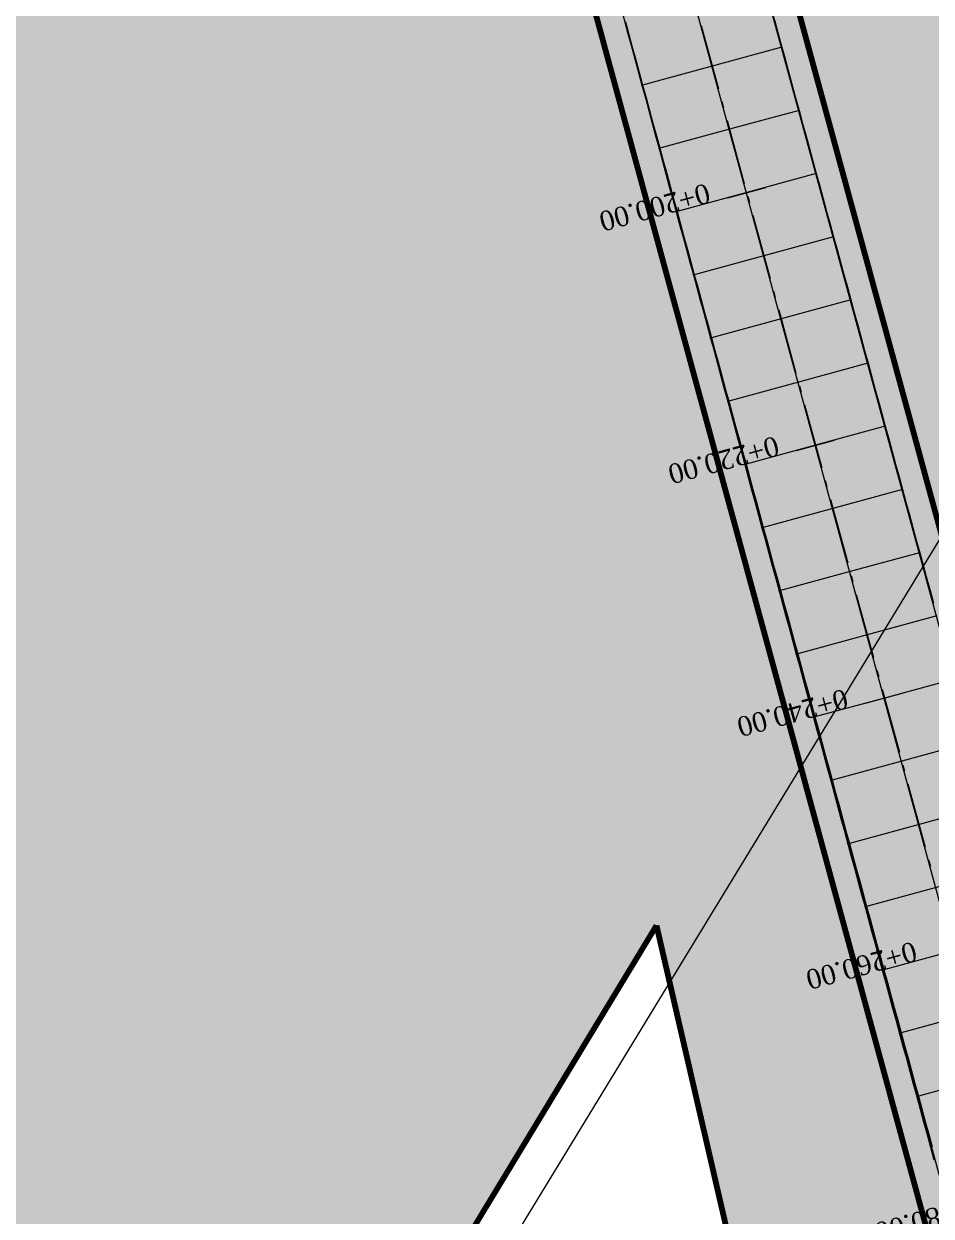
# Model space of a CAD drawing. Header units: metres. Extents: x 478603 to 489313, y 4282657 to 4289463.
# Drawn here: x 480343.1 to 480412.3, y 4287714.5 to 4287805.5 of the extents above; entities that cross this region are included whole.
import ezdxf

# ---------------------------------------------------------------- set-up
doc = ezdxf.new("R2010")
doc.units = ezdxf.units.M
for name, color, linetype, lineweight in [('ADAKENARI', 18, 'Continuous', 0), ('EKSENLER', 3, 'Continuous', 0), ('K_EKS', 5, 'Continuous', 0), ('K_KDA', 150, 'Continuous', 20), ('K_KDO', 150, 'Continuous', 20), ('K_KYO', 1, 'Continuous', 20), ('K_YKA', 33, 'Continuous', 0), ('K_YKO', 33, 'Continuous', 0), ('KALDIRIM', 11, 'Continuous', 0), ('PL_ALİNMAN', 1, 'Continuous', 0), ('PL_ENKESIT', 1, 'Continuous', 0), ('PL_KM', 4, 'Continuous', 0), ('PL_KMYAZI', 30, 'Continuous', 0), ('REVIZE_ONERI_KAM_SNR', 9, 'Continuous', 0), ('SEV_YKA_KDA', 3, 'Continuous', 0), ('SEV_YKO_KDO', 3, 'Continuous', 0), ('SNR_PLANONAMAA', 233, 'Continuous', 0)]:
    doc.layers.add(name, color=color, linetype=linetype, lineweight=lineweight)
doc.styles.get("Standard").update_dxf_attribs({"font": 'times.ttf'})

msp = doc.modelspace()

# ---------------------------------------------------------------- hatches: boundary and pattern name
at = {"layer": 'REVIZE_ONERI_KAM_SNR'}
msp.add_hatch(color=256, dxfattribs=at).paths.add_polyline_path([(480391.367, 4287736.669), (479958.383, 4287021.549), (479846.658, 4286823.222), (479817.89, 4286807.315), (479678.542, 4286593.142), (479667.017, 4286563.363), (479171.867, 4285664.491), (479060.048, 4285423.503), (478955.18, 4285211.94), (478971.566, 4285181.441), (478973.577, 4285138.063), (478896.826, 4284994.408), (478884.265, 4284953.22), (478871.378, 4284822.15), (478829.635, 4284818.294), (478829.635, 4284859.395), (478806.788, 4284865.484), (478716.868, 4284674.346), (478705.555, 4284645.226), (478602.858, 4284697.153), (478665.092, 4284834.557), (478661.843, 4284859.589), (478721.272, 4284982.029), (478734.091, 4284989.859), (478857.784, 4285241.35), (478838.864, 4285277.85), (478831.672, 4285382.601), (478866.605, 4285387.386), (478882.649, 4285289.089), (479341.441, 4286225.895), (479492.419, 4286515.34), (479668.688, 4286852.714), (479834.72, 4287134.358), (480316.151, 4287820.508), (480353.749, 4287856.55), (480321.391, 4287969.422), (480358.639, 4287985.063), (480384.472, 4287906.347), (480463.863, 4288018.438), (480598.658, 4288207.438), (480775.091, 4288481.279), (480856.22, 4288581.77), (481195.87, 4289025.916), (481277.924, 4288967.093), (481191.325, 4288856.625), (480684.777, 4288177.967), (480420.914, 4287781.108), (480447.152, 4287667.529), (480456.56, 4287584.456), (480422.309, 4287581.553), (480417.605, 4287623.09), (480404.486, 4287679.879)])

# ---------------------------------------------------------------- linework, layer by layer
at = {"layer": 'ADAKENARI', "lineweight": 158}
for p, q in [((480430.829, 4287701.363), (480360.458, 4287959.781)), ((480364.684, 4287887.172), (480416.063, 4287698.497))]:
    msp.add_line(p, q, dxfattribs=at)
at = {"layer": 'ADAKENARI', "lineweight": 200}
for q in [(479958.383, 4287021.549), (480412.316, 4287645.986)]:
    msp.add_line((480391.367, 4287736.669), q, dxfattribs=at)
at = {"layer": 'EKSENLER'}
msp.add_line((480423.553, 4287699.535), (480353.353, 4287957.327), dxfattribs=at)
at = {"layer": 'K_EKS'}
for p in [(480395.613, 4287802.279, 953.026), (480396.927, 4287797.455, 953.244), (480398.242, 4287792.631, 953.461), (480399.557, 4287787.807, 953.679), (480400.872, 4287782.983, 953.897), (480402.187, 4287778.159, 954.114), (480403.501, 4287773.335, 954.332), (480404.816, 4287768.511, 954.55), (480406.131, 4287763.687, 954.767), (480407.446, 4287758.862, 954.985), (480408.761, 4287754.038, 955.203), (480410.076, 4287749.214, 955.42), (480411.39, 4287744.39, 955.638)]:
    msp.add_point(p, dxfattribs=at)
at = {"layer": 'K_KDA'}
msp.add_polyline3d([(480388.945, 4287805.644, 951.965), (480389.206, 4287804.678, 951.958), (480389.466, 4287803.712, 951.951), (480389.727, 4287802.747, 951.944), (480389.987, 4287801.782, 951.937), (480390.248, 4287800.817, 951.93), (480390.509, 4287799.851, 951.93), (480390.77, 4287798.886, 951.929), (480391.031, 4287797.921, 951.929), (480391.292, 4287796.955, 951.928), (480391.553, 4287795.99, 951.927), (480391.814, 4287795.025, 951.936), (480392.075, 4287794.059, 951.945), (480392.337, 4287793.094, 951.953), (480392.598, 4287792.129, 951.962), (480392.86, 4287791.164, 951.971), (480393.122, 4287790.199, 952.005), (480393.385, 4287789.234, 952.038), (480393.647, 4287788.269, 952.072), (480393.91, 4287787.304, 952.106), (480394.173, 4287786.339, 952.139), (480394.435, 4287785.374, 952.167), (480394.698, 4287784.409, 952.194), (480394.96, 4287783.444, 952.221), (480395.222, 4287782.479, 952.248), (480395.484, 4287781.514, 952.275), (480395.746, 4287780.549, 952.281), (480396.007, 4287779.584, 952.287), (480396.268, 4287778.618, 952.293), (480396.529, 4287777.653, 952.299), (480396.79, 4287776.688, 952.304), (480397.051, 4287775.722, 952.31), (480397.313, 4287774.757, 952.316), (480397.574, 4287773.792, 952.321), (480397.835, 4287772.827, 952.327), (480398.096, 4287771.861, 952.333), (480398.358, 4287770.896, 952.355), (480398.62, 4287769.931, 952.377), (480398.882, 4287768.966, 952.399), (480399.145, 4287768.001, 952.421), (480399.407, 4287767.036, 952.443), (480399.668, 4287766.071, 952.46), (480399.93, 4287765.106, 952.478), (480400.192, 4287764.141, 952.495), (480400.454, 4287763.176, 952.513), (480400.716, 4287762.21, 952.53), (480400.978, 4287761.245, 952.561), (480401.24, 4287760.281, 952.591), (480401.503, 4287759.316, 952.621), (480401.765, 4287758.351, 952.652), (480402.028, 4287757.386, 952.682), (480402.29, 4287756.421, 952.703), (480402.552, 4287755.456, 952.725), (480402.814, 4287754.49, 952.746), (480403.076, 4287753.525, 952.767), (480403.338, 4287752.56, 952.788), (480403.6, 4287751.595, 952.821), (480403.863, 4287750.631, 952.854), (480404.125, 4287749.666, 952.887), (480404.388, 4287748.701, 952.92), (480404.651, 4287747.736, 952.953), (480404.913, 4287746.771, 952.98), (480405.175, 4287745.806, 953.008), (480405.437, 4287744.841, 953.035), (480405.7, 4287743.876, 953.062), (480405.962, 4287742.911, 953.09), (480406.225, 4287741.946, 953.128), (480406.487, 4287740.981, 953.167), (480406.75, 4287740.016, 953.206), (480407.013, 4287739.051, 953.245), (480407.276, 4287738.087, 953.283), (480407.539, 4287737.122, 953.313), (480407.801, 4287736.157, 953.344), (480408.063, 4287735.192, 953.374), (480408.326, 4287734.227, 953.404), (480408.588, 4287733.262, 953.434), (480408.85, 4287732.297, 953.464), (480409.113, 4287731.332, 953.493), (480409.375, 4287730.367, 953.522), (480409.637, 4287729.402, 953.551), (480409.9, 4287728.437, 953.581), (480410.163, 4287727.472, 953.631), (480410.427, 4287726.508, 953.681), (480410.69, 4287725.543, 953.731), (480410.954, 4287724.578, 953.781), (480411.217, 4287723.614, 953.831), (480411.48, 4287722.649, 953.876), (480411.743, 4287721.684, 953.92), (480412.006, 4287720.719, 953.965), (480412.27, 4287719.754, 954.01), (480412.533, 4287718.79, 954.054)], dxfattribs=at)
for p in [(480390.248, 4287800.817, 951.93), (480391.553, 4287795.99, 951.927), (480392.86, 4287791.164, 951.971), (480394.173, 4287786.339, 952.139), (480395.484, 4287781.514, 952.275), (480396.79, 4287776.688, 952.304), (480398.096, 4287771.861, 952.333), (480399.407, 4287767.036, 952.443), (480400.716, 4287762.21, 952.53), (480402.028, 4287757.386, 952.682), (480403.338, 4287752.56, 952.788), (480404.651, 4287747.736, 952.953), (480405.962, 4287742.911, 953.09), (480407.276, 4287738.087, 953.283), (480408.588, 4287733.262, 953.434), (480409.9, 4287728.437, 953.581), (480411.217, 4287723.614, 953.831)]:
    msp.add_point(p, dxfattribs=at)
at = {"layer": 'K_KDO'}
msp.add_polyline3d([(480400.878, 4287803.875, 952.909), (480400.857, 4287803.955, 952.888), (480400.838, 4287804.024, 952.869), (480400.828, 4287804.061, 952.859), (480400.841, 4287804.012, 952.846), (480400.92, 4287803.725, 952.768), (480401.117, 4287803.003, 952.754), (480401.378, 4287802.045, 952.736), (480401.662, 4287801.004, 952.717), (480401.952, 4287799.943, 952.697), (480402.236, 4287798.902, 952.677), (480402.508, 4287797.906, 952.661), (480402.771, 4287796.941, 952.645), (480403.032, 4287795.985, 952.629), (480403.292, 4287795.033, 952.613), (480403.552, 4287794.078, 952.597), (480403.814, 4287793.117, 952.584), (480404.078, 4287792.153, 952.571), (480404.341, 4287791.187, 952.558), (480404.605, 4287790.22, 952.545), (480404.868, 4287789.254, 952.532), (480405.132, 4287788.289, 952.552), (480405.395, 4287787.324, 952.573), (480405.658, 4287786.36, 952.593), (480405.921, 4287785.395, 952.614), (480406.184, 4287784.43, 952.634), (480406.447, 4287783.466, 952.647), (480406.71, 4287782.501, 952.659), (480406.973, 4287781.536, 952.672), (480407.236, 4287780.571, 952.684), (480407.499, 4287779.607, 952.697), (480407.763, 4287778.642, 952.708), (480408.026, 4287777.677, 952.718), (480408.289, 4287776.712, 952.729), (480408.552, 4287775.748, 952.739), (480408.815, 4287774.783, 952.75), (480409.078, 4287773.818, 952.756), (480409.341, 4287772.853, 952.762), (480409.604, 4287771.889, 952.768), (480409.868, 4287770.924, 952.774), (480410.131, 4287769.959, 952.78), (480410.394, 4287768.994, 952.792), (480410.657, 4287768.03, 952.805), (480410.92, 4287767.065, 952.817), (480411.183, 4287766.1, 952.83), (480411.446, 4287765.135, 952.842), (480411.709, 4287764.17, 952.883), (480411.972, 4287763.206, 952.925), (480412.235, 4287762.241, 952.966), (480412.498, 4287761.276, 953.007)], dxfattribs=at)
for p in [(480400.92, 4287803.725, 952.768), (480402.236, 4287798.902, 952.677), (480403.552, 4287794.078, 952.597), (480404.868, 4287789.254, 952.532), (480406.184, 4287784.43, 952.634), (480407.499, 4287779.607, 952.697), (480408.815, 4287774.783, 952.75), (480410.131, 4287769.959, 952.78), (480411.446, 4287765.135, 952.842)]:
    msp.add_point(p, dxfattribs=at)
at = {"layer": 'K_KYO'}
msp.add_polyline3d([(480400.379, 4287805.741, 952.857), (480400.629, 4287804.808, 952.883), (480400.878, 4287803.875, 952.909)], dxfattribs=at)
at = {"layer": 'K_YKA'}
msp.add_polyline3d([(480388.98, 4287805.653, 952.698), (480389.244, 4287804.688, 952.742), (480389.507, 4287803.723, 952.785), (480389.77, 4287802.759, 952.829), (480390.033, 4287801.794, 952.872), (480390.296, 4287800.83, 952.916), (480390.559, 4287799.865, 952.959), (480390.822, 4287798.9, 953.003), (480391.085, 4287797.935, 953.046), (480391.348, 4287796.97, 953.09), (480391.611, 4287796.006, 953.134), (480391.874, 4287795.041, 953.177), (480392.137, 4287794.076, 953.221), (480392.4, 4287793.111, 953.264), (480392.663, 4287792.147, 953.308), (480392.926, 4287791.182, 953.351), (480393.189, 4287790.217, 953.395), (480393.452, 4287789.252, 953.438), (480393.716, 4287788.287, 953.482), (480393.979, 4287787.323, 953.525), (480394.242, 4287786.358, 953.569), (480394.505, 4287785.393, 953.612), (480394.768, 4287784.428, 953.656), (480395.031, 4287783.464, 953.699), (480395.294, 4287782.499, 953.743), (480395.557, 4287781.534, 953.787), (480395.82, 4287780.569, 953.83), (480396.083, 4287779.604, 953.874), (480396.346, 4287778.64, 953.917), (480396.609, 4287777.675, 953.961), (480396.872, 4287776.71, 954.004), (480397.135, 4287775.745, 954.048), (480397.398, 4287774.781, 954.091), (480397.661, 4287773.816, 954.135), (480397.925, 4287772.851, 954.178), (480398.188, 4287771.886, 954.222), (480398.451, 4287770.921, 954.265), (480398.714, 4287769.957, 954.309), (480398.977, 4287768.992, 954.352), (480399.24, 4287768.027, 954.396), (480399.503, 4287767.062, 954.44), (480399.766, 4287766.098, 954.483), (480400.029, 4287765.133, 954.527), (480400.292, 4287764.168, 954.57), (480400.555, 4287763.203, 954.614), (480400.818, 4287762.238, 954.657), (480401.081, 4287761.274, 954.701), (480401.344, 4287760.309, 954.744), (480401.607, 4287759.344, 954.788), (480401.871, 4287758.379, 954.831), (480402.134, 4287757.415, 954.875), (480402.397, 4287756.45, 954.918), (480402.66, 4287755.485, 954.962), (480402.923, 4287754.52, 955.005), (480403.186, 4287753.555, 955.049), (480403.449, 4287752.591, 955.093), (480403.712, 4287751.626, 955.136), (480403.975, 4287750.661, 955.18), (480404.238, 4287749.696, 955.223), (480404.501, 4287748.732, 955.267), (480404.764, 4287747.767, 955.31), (480405.027, 4287746.802, 955.354), (480405.29, 4287745.837, 955.397), (480405.553, 4287744.872, 955.441), (480405.816, 4287743.908, 955.484), (480406.08, 4287742.943, 955.528), (480406.343, 4287741.978, 955.571), (480406.606, 4287741.013, 955.615), (480406.869, 4287740.049, 955.659), (480407.132, 4287739.084, 955.702), (480407.395, 4287738.119, 955.746), (480407.658, 4287737.154, 955.789), (480407.921, 4287736.189, 955.833), (480408.184, 4287735.225, 955.876), (480408.447, 4287734.26, 955.92), (480408.71, 4287733.295, 955.963), (480408.973, 4287732.33, 956.007), (480409.236, 4287731.366, 956.05), (480409.499, 4287730.401, 956.094), (480409.762, 4287729.436, 956.137), (480410.025, 4287728.471, 956.181), (480410.289, 4287727.506, 956.224), (480410.552, 4287726.542, 956.268), (480410.815, 4287725.577, 956.312), (480411.078, 4287724.612, 956.355), (480411.341, 4287723.647, 956.399), (480411.604, 4287722.683, 956.442), (480411.867, 4287721.718, 956.486), (480412.13, 4287720.753, 956.529), (480412.393, 4287719.788, 956.573)], dxfattribs=at)
for p in [(480390.296, 4287800.83, 952.916), (480391.611, 4287796.006, 953.134), (480392.926, 4287791.182, 953.351), (480394.242, 4287786.358, 953.569), (480395.557, 4287781.534, 953.787), (480396.872, 4287776.71, 954.004), (480398.188, 4287771.886, 954.222), (480399.503, 4287767.062, 954.44), (480400.818, 4287762.238, 954.657), (480402.134, 4287757.415, 954.875), (480403.449, 4287752.591, 955.093), (480404.764, 4287747.767, 955.31), (480406.08, 4287742.943, 955.528), (480407.395, 4287738.119, 955.746), (480408.71, 4287733.295, 955.963), (480410.025, 4287728.471, 956.181), (480411.341, 4287723.647, 956.399)]:
    msp.add_point(p, dxfattribs=at)
at = {"layer": 'K_YKO'}
msp.add_polyline3d([(480400.164, 4287806.495, 952.791), (480400.439, 4287805.487, 952.837), (480400.69, 4287804.563, 952.878), (480400.878, 4287803.875, 952.909), (480400.947, 4287803.624, 952.909), (480400.951, 4287803.608, 952.909), (480400.932, 4287803.679, 952.909), (480400.905, 4287803.777, 952.909), (480400.878, 4287803.875, 952.909), (480400.854, 4287803.964, 952.91), (480400.835, 4287804.033, 952.911), (480400.826, 4287804.068, 952.912), (480400.84, 4287804.014, 952.912), (480400.919, 4287803.725, 952.916), (480401.116, 4287803.001, 952.949), (480401.377, 4287802.043, 952.992), (480401.661, 4287801.003, 953.039), (480401.95, 4287799.942, 953.087), (480402.234, 4287798.901, 953.134), (480402.505, 4287797.906, 953.179), (480402.768, 4287796.94, 953.222), (480403.029, 4287795.985, 953.265), (480403.288, 4287795.032, 953.308), (480403.549, 4287794.077, 953.351), (480403.811, 4287793.116, 953.395), (480404.073, 4287792.151, 953.438), (480404.337, 4287791.185, 953.482), (480404.6, 4287790.219, 953.525), (480404.863, 4287789.253, 953.569), (480405.127, 4287788.288, 953.613), (480405.389, 4287787.323, 953.656), (480405.652, 4287786.358, 953.7), (480405.915, 4287785.394, 953.743), (480406.178, 4287784.429, 953.787), (480406.441, 4287783.464, 953.83), (480406.704, 4287782.499, 953.874), (480406.967, 4287781.535, 953.917), (480407.23, 4287780.57, 953.961), (480407.493, 4287779.605, 954.004), (480407.756, 4287778.64, 954.048), (480408.019, 4287777.675, 954.091), (480408.282, 4287776.71, 954.135), (480408.545, 4287775.746, 954.179), (480408.808, 4287774.781, 954.222), (480409.071, 4287773.816, 954.266), (480409.334, 4287772.851, 954.309), (480409.597, 4287771.886, 954.353), (480409.86, 4287770.922, 954.396), (480410.123, 4287769.957, 954.44), (480410.386, 4287768.992, 954.483), (480410.649, 4287768.027, 954.527), (480410.912, 4287767.062, 954.57), (480411.175, 4287766.098, 954.614), (480411.438, 4287765.133, 954.657), (480411.701, 4287764.168, 954.701), (480411.964, 4287763.203, 954.744), (480412.226, 4287762.238, 954.788), (480412.489, 4287761.274, 954.831)], dxfattribs=at)
for p in [(480400.919, 4287803.725, 952.916), (480402.234, 4287798.901, 953.134), (480403.549, 4287794.077, 953.351), (480404.863, 4287789.253, 953.569), (480406.178, 4287784.429, 953.787), (480407.493, 4287779.605, 954.004), (480408.808, 4287774.781, 954.222), (480410.123, 4287769.957, 954.44), (480411.438, 4287765.133, 954.657)]:
    msp.add_point(p, dxfattribs=at)
at = {"layer": 'KALDIRIM'}
for p, q in [((480428.86, 4287700.981), (480358.563, 4287959.127)), ((480366.548, 4287887.94), (480418.032, 4287698.879))]:
    msp.add_line(p, q, dxfattribs=at)
at = {"layer": 'PL_ALİNMAN'}
for p, q in [((480394.77, 4287805.371), (480396.085, 4287800.547)), ((480396.348, 4287799.582), (480396.479, 4287799.099)), ((480396.742, 4287798.135), (480398.057, 4287793.311)), ((480398.32, 4287792.346), (480398.451, 4287791.863)), ((480398.714, 4287790.899), (480400.029, 4287786.075)), ((480400.292, 4287785.11), (480400.424, 4287784.627)), ((480400.687, 4287783.663), (480402.001, 4287778.839)), ((480402.264, 4287777.874), (480402.396, 4287777.391)), ((480402.659, 4287776.427), (480403.974, 4287771.602)), ((480404.237, 4287770.638), (480404.368, 4287770.155)), ((480404.631, 4287769.19), (480405.946, 4287764.366)), ((480406.209, 4287763.402), (480406.34, 4287762.919)), ((480406.603, 4287761.954), (480407.918, 4287757.13)), ((480408.181, 4287756.166), (480408.313, 4287755.683)), ((480408.575, 4287754.718), (480409.89, 4287749.894)), ((480410.153, 4287748.93), (480410.285, 4287748.447)), ((480410.548, 4287747.482), (480411.863, 4287742.658)), ((480412.126, 4287741.694), (480412.257, 4287741.211))]:
    msp.add_line(p, q, dxfattribs=at)
at = {"layer": 'PL_ENKESIT'}
for points in [[(480400.92, 4287803.725, 952.768), (480400.919, 4287803.725, 952.916), (480395.613, 4287802.279, 953.026), (480390.296, 4287800.83, 952.916), (480390.248, 4287800.817, 951.93)], [(480402.236, 4287798.902, 952.677), (480402.234, 4287798.901, 953.134), (480396.927, 4287797.455, 953.244), (480391.611, 4287796.006, 953.134), (480391.553, 4287795.99, 951.927)], [(480403.552, 4287794.078, 952.597), (480403.549, 4287794.077, 953.351), (480398.242, 4287792.631, 953.461), (480392.926, 4287791.182, 953.351), (480392.86, 4287791.164, 951.971)], [(480404.868, 4287789.254, 952.532), (480404.863, 4287789.253, 953.569), (480399.557, 4287787.807, 953.679), (480394.242, 4287786.358, 953.569), (480394.173, 4287786.339, 952.139)], [(480406.184, 4287784.43, 952.634), (480406.178, 4287784.429, 953.787), (480400.872, 4287782.983, 953.897), (480395.557, 4287781.534, 953.787), (480395.484, 4287781.514, 952.275)], [(480407.499, 4287779.607, 952.697), (480407.493, 4287779.605, 954.004), (480402.187, 4287778.159, 954.114), (480396.872, 4287776.71, 954.004), (480396.79, 4287776.688, 952.304)], [(480408.815, 4287774.783, 952.75), (480408.808, 4287774.781, 954.222), (480403.501, 4287773.335, 954.332), (480398.188, 4287771.886, 954.222), (480398.096, 4287771.861, 952.333)], [(480410.131, 4287769.959, 952.78), (480410.123, 4287769.957, 954.44), (480404.816, 4287768.511, 954.55), (480399.503, 4287767.062, 954.44), (480399.407, 4287767.036, 952.443)], [(480411.446, 4287765.135, 952.842), (480411.438, 4287765.133, 954.657), (480406.131, 4287763.687, 954.767), (480400.818, 4287762.238, 954.657), (480400.716, 4287762.21, 952.53)], [(480412.761, 4287760.311, 953.048), (480412.752, 4287760.309, 954.875), (480407.446, 4287758.862, 954.985), (480402.134, 4287757.415, 954.875), (480402.028, 4287757.386, 952.682)], [(480414.076, 4287755.487, 953.26), (480414.067, 4287755.485, 955.093), (480408.761, 4287754.038, 955.203), (480403.449, 4287752.591, 955.093), (480403.338, 4287752.56, 952.788)], [(480415.391, 4287750.663, 953.459), (480415.382, 4287750.661, 955.31), (480410.076, 4287749.214, 955.42), (480404.764, 4287747.767, 955.31), (480404.651, 4287747.736, 952.953)], [(480416.706, 4287745.839, 953.647), (480416.697, 4287745.837, 955.528), (480411.39, 4287744.39, 955.638), (480406.08, 4287742.943, 955.528), (480405.962, 4287742.911, 953.09)], [(480418.021, 4287741.015, 953.719), (480418.012, 4287741.013, 955.746), (480412.705, 4287739.566, 955.856), (480407.395, 4287738.119, 955.746), (480407.276, 4287738.087, 953.283)], [(480419.337, 4287736.191, 953.862), (480419.327, 4287736.189, 955.963), (480414.02, 4287734.742, 956.073), (480408.71, 4287733.295, 955.963), (480408.588, 4287733.262, 953.434)], [(480420.652, 4287731.367, 954.032), (480420.641, 4287731.365, 956.181), (480415.335, 4287729.918, 956.291), (480410.025, 4287728.471, 956.181), (480409.9, 4287728.437, 953.581)], [(480421.967, 4287726.543, 954.243), (480421.956, 4287726.541, 956.399), (480416.65, 4287725.094, 956.509), (480411.341, 4287723.647, 956.399), (480411.217, 4287723.614, 953.831)]]:
    msp.add_polyline3d(points, dxfattribs=at)
at = {"layer": 'PL_KM'}
for p, q in [((480396.795, 4287792.236), (480399.689, 4287793.025)), ((480402.054, 4287772.94), (480404.949, 4287773.729)), ((480407.314, 4287753.644), (480410.208, 4287754.433))]:
    msp.add_line(p, q, dxfattribs=at)
at = {"layer": 'REVIZE_ONERI_KAM_SNR'}
for points in [[(480684.777, 4288177.967, 0), (480420.914, 4287781.108, 0), (480447.152, 4287667.529, 0), (480456.56, 4287584.456, 0), (480422.309, 4287581.553, 0), (480417.605, 4287623.09, 0), (480404.486, 4287679.879, 0), (480391.367, 4287736.669, 0), (479958.383, 4287021.549, 0), (479846.658, 4286823.222, 0), (479817.89, 4286807.315, 0), (479678.542, 4286593.142, 0), (479667.017, 4286563.363, 0), (479667.017, 4286563.363, 0), (479171.867, 4285664.491, 0)], [(480684.777, 4288177.967, 0), (480420.914, 4287781.108, 0), (480447.152, 4287667.529, 0), (480456.56, 4287584.456, 0), (480422.309, 4287581.553, 0), (480417.605, 4287623.09, 0), (480404.486, 4287679.879, 0), (480391.367, 4287736.669, 0), (480391.367, 4287736.669, 0), (479958.383, 4287021.549, 0), (479846.658, 4286823.222, 0), (479817.89, 4286807.315, 0), (479678.542, 4286593.142, 0), (479667.017, 4286563.363, 0), (479171.867, 4285664.491, 0)], [(480684.777, 4288177.967, 0), (480420.914, 4287781.108, 0), (480447.152, 4287667.529, 0), (480456.56, 4287584.456, 0), (480422.309, 4287581.553, 0), (480417.605, 4287623.09, 0), (480404.486, 4287679.879, 0), (480391.367, 4287736.669, 0), (480391.367, 4287736.669, 0), (479958.383, 4287021.549, 0), (479846.658, 4286823.222, 0), (479817.89, 4286807.315, 0), (479678.542, 4286593.142, 0), (479667.017, 4286563.363, 0), (479171.867, 4285664.491, 0)]]:
    msp.add_polyline3d(points, dxfattribs=at)
at = {"layer": 'SEV_YKA_KDA'}
for p, q in [((480389.243, 4287804.689, 952.742), (480389.224, 4287804.684, 952.35)), ((480389.77, 4287802.759, 952.829), (480389.727, 4287802.747, 951.944)), ((480390.296, 4287800.83, 952.916), (480390.272, 4287800.823, 952.423)), ((480390.822, 4287798.9, 953.003), (480390.77, 4287798.886, 951.929)), ((480391.348, 4287796.97, 953.09), (480391.32, 4287796.963, 952.509)), ((480391.874, 4287795.041, 953.177), (480391.814, 4287795.025, 951.936)), ((480392.4, 4287793.111, 953.264), (480392.368, 4287793.103, 952.609)), ((480392.926, 4287791.182, 953.351), (480392.86, 4287791.164, 951.971)), ((480393.452, 4287789.252, 953.438), (480393.419, 4287789.243, 952.738)), ((480393.979, 4287787.323, 953.525), (480393.91, 4287787.304, 952.106)), ((480394.505, 4287785.393, 953.612), (480394.47, 4287785.384, 952.889)), ((480395.031, 4287783.464, 953.699), (480394.96, 4287783.444, 952.221)), ((480395.557, 4287781.534, 953.787), (480395.521, 4287781.524, 953.031)), ((480396.083, 4287779.604, 953.874), (480396.007, 4287779.584, 952.287)), ((480396.609, 4287777.675, 953.961), (480396.569, 4287777.664, 953.13)), ((480397.135, 4287775.745, 954.048), (480397.051, 4287775.722, 952.31)), ((480397.661, 4287773.816, 954.135), (480397.618, 4287773.804, 953.228)), ((480398.188, 4287771.886, 954.222), (480398.096, 4287771.861, 952.333)), ((480398.714, 4287769.957, 954.309), (480398.667, 4287769.944, 953.343)), ((480399.24, 4287768.027, 954.396), (480399.145, 4287768.001, 952.421)), ((480399.766, 4287766.098, 954.483), (480399.717, 4287766.084, 953.472)), ((480400.292, 4287764.168, 954.57), (480400.192, 4287764.141, 952.495)), ((480400.818, 4287762.238, 954.657), (480400.767, 4287762.224, 953.594)), ((480401.344, 4287760.309, 954.744), (480401.24, 4287760.281, 952.591)), ((480401.871, 4287758.379, 954.831), (480401.818, 4287758.365, 953.742)), ((480402.397, 4287756.45, 954.918), (480402.29, 4287756.421, 952.703)), ((480402.923, 4287754.52, 955.005), (480402.868, 4287754.505, 953.876)), ((480403.449, 4287752.591, 955.093), (480403.338, 4287752.56, 952.788)), ((480403.975, 4287750.661, 955.18), (480403.919, 4287750.646, 954.017)), ((480404.501, 4287748.732, 955.267), (480404.388, 4287748.701, 952.92)), ((480405.027, 4287746.802, 955.354), (480404.97, 4287746.786, 954.167)), ((480405.553, 4287744.872, 955.441), (480405.437, 4287744.841, 953.035)), ((480406.08, 4287742.943, 955.528), (480406.021, 4287742.927, 954.309)), ((480406.606, 4287741.013, 955.615), (480406.487, 4287740.981, 953.167)), ((480407.132, 4287739.084, 955.702), (480407.073, 4287739.068, 954.473)), ((480407.658, 4287737.154, 955.789), (480407.539, 4287737.122, 953.313)), ((480408.184, 4287735.225, 955.876), (480408.124, 4287735.208, 954.625)), ((480408.71, 4287733.295, 955.963), (480408.588, 4287733.262, 953.434)), ((480409.236, 4287731.366, 956.05), (480409.175, 4287731.349, 954.772)), ((480409.762, 4287729.436, 956.137), (480409.637, 4287729.402, 953.551)), ((480410.289, 4287727.506, 956.224), (480410.226, 4287727.489, 954.928)), ((480410.815, 4287725.577, 956.312), (480410.69, 4287725.543, 953.731)), ((480411.341, 4287723.647, 956.399), (480411.279, 4287723.63, 955.115)), ((480411.867, 4287721.718, 956.486), (480411.743, 4287721.684, 953.92))]:
    msp.add_line(p, q, dxfattribs=at)
at = {"layer": 'SEV_YKO_KDO'}
for p, q in [((480401.445, 4287801.795, 953.003), (480401.446, 4287801.796, 952.732)), ((480401.971, 4287799.866, 953.09), (480401.972, 4287799.866, 952.893)), ((480402.497, 4287797.936, 953.177), (480402.499, 4287797.937, 952.661)), ((480403.023, 4287796.007, 953.264), (480403.024, 4287796.007, 952.947)), ((480403.549, 4287794.077, 953.351), (480403.552, 4287794.078, 952.597)), ((480404.075, 4287792.147, 953.438), (480404.077, 4287792.148, 953.005)), ((480404.6, 4287790.218, 953.526), (480404.605, 4287790.219, 952.545)), ((480405.126, 4287788.288, 953.613), (480405.129, 4287788.289, 953.082)), ((480405.652, 4287786.359, 953.7), (480405.658, 4287786.36, 952.593)), ((480406.178, 4287784.429, 953.787), (480406.181, 4287784.43, 953.211)), ((480406.704, 4287782.499, 953.874), (480406.71, 4287782.501, 952.659)), ((480407.23, 4287780.57, 953.961), (480407.233, 4287780.571, 953.323)), ((480407.756, 4287778.64, 954.048), (480407.763, 4287778.642, 952.708)), ((480408.282, 4287776.71, 954.135), (480408.285, 4287776.711, 953.432)), ((480408.808, 4287774.781, 954.222), (480408.815, 4287774.783, 952.75)), ((480409.334, 4287772.851, 954.309), (480409.338, 4287772.852, 953.536)), ((480409.86, 4287770.922, 954.396), (480409.868, 4287770.924, 952.774)), ((480410.386, 4287768.992, 954.483), (480410.39, 4287768.993, 953.638)), ((480410.912, 4287767.062, 954.57), (480410.92, 4287767.065, 952.817)), ((480411.438, 4287765.133, 954.657), (480411.442, 4287765.134, 953.75)), ((480411.964, 4287763.203, 954.744), (480411.972, 4287763.206, 952.925))]:
    msp.add_line(p, q, dxfattribs=at)
at = {"layer": 'SNR_PLANONAMAA'}
msp.add_line((480219.321, 4287448.138, 942.48), (480421.8, 4287780.645, 942.48), dxfattribs=at)

# ---------------------------------------------------------------- texts
at = {"layer": 'PL_KMYAZI'}
for s, p in [('0+200.00', (480395.195, 4287793.355)), ('0+220.00', (480400.454, 4287774.059)), ('0+240.00', (480405.713, 4287754.763)), ('0+260.00', (480410.972, 4287735.466)), ('0+280.00', (480416.232, 4287716.17))]:
    msp.add_text(s, height=1.5, rotation=195.24611, dxfattribs=at).set_placement(p)

doc.saveas('drawing.dxf')
